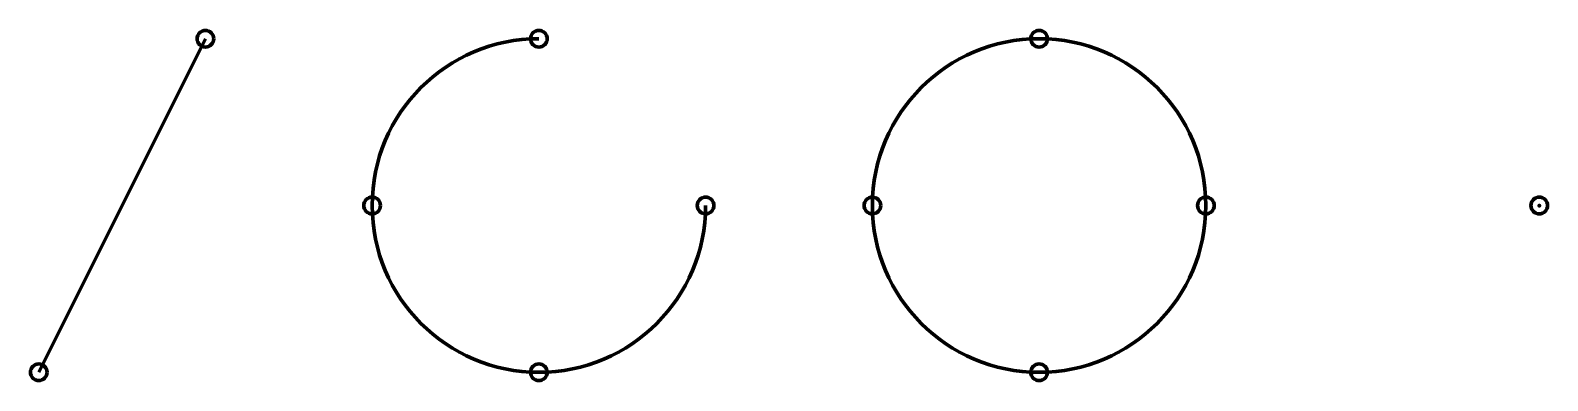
# Model space of a CAD drawing. Extents: x 58 to 332, y 28 to 92.
import ezdxf

# ---------------------------------------------------------------- set-up
doc = ezdxf.new("R2010")
doc.units = 0
doc.layers.add('construction', color=7, linetype='Continuous', lineweight=100)
doc.layers.add('marker', color=1, linetype='Continuous', lineweight=100)

msp = doc.modelspace()

# ---------------------------------------------------------------- linework, layer by layer
at = {"layer": 'construction'}
msp.add_line((60, 30), (90, 90), dxfattribs=at)
msp.add_circle((240, 60), 30, dxfattribs=at)
msp.add_arc((150, 60), 30, 90, 0, dxfattribs=at)
msp.add_point((330, 60), dxfattribs=at)
at = {"layer": 'marker'}
for centre in [(90, 90), (150, 90), (240, 90), (120, 60), (180, 60), (210, 60), (270, 60), (330, 60), (60, 30), (150, 30), (240, 30)]:
    msp.add_circle(centre, 1.5, dxfattribs=at)

doc.saveas('drawing.dxf')
